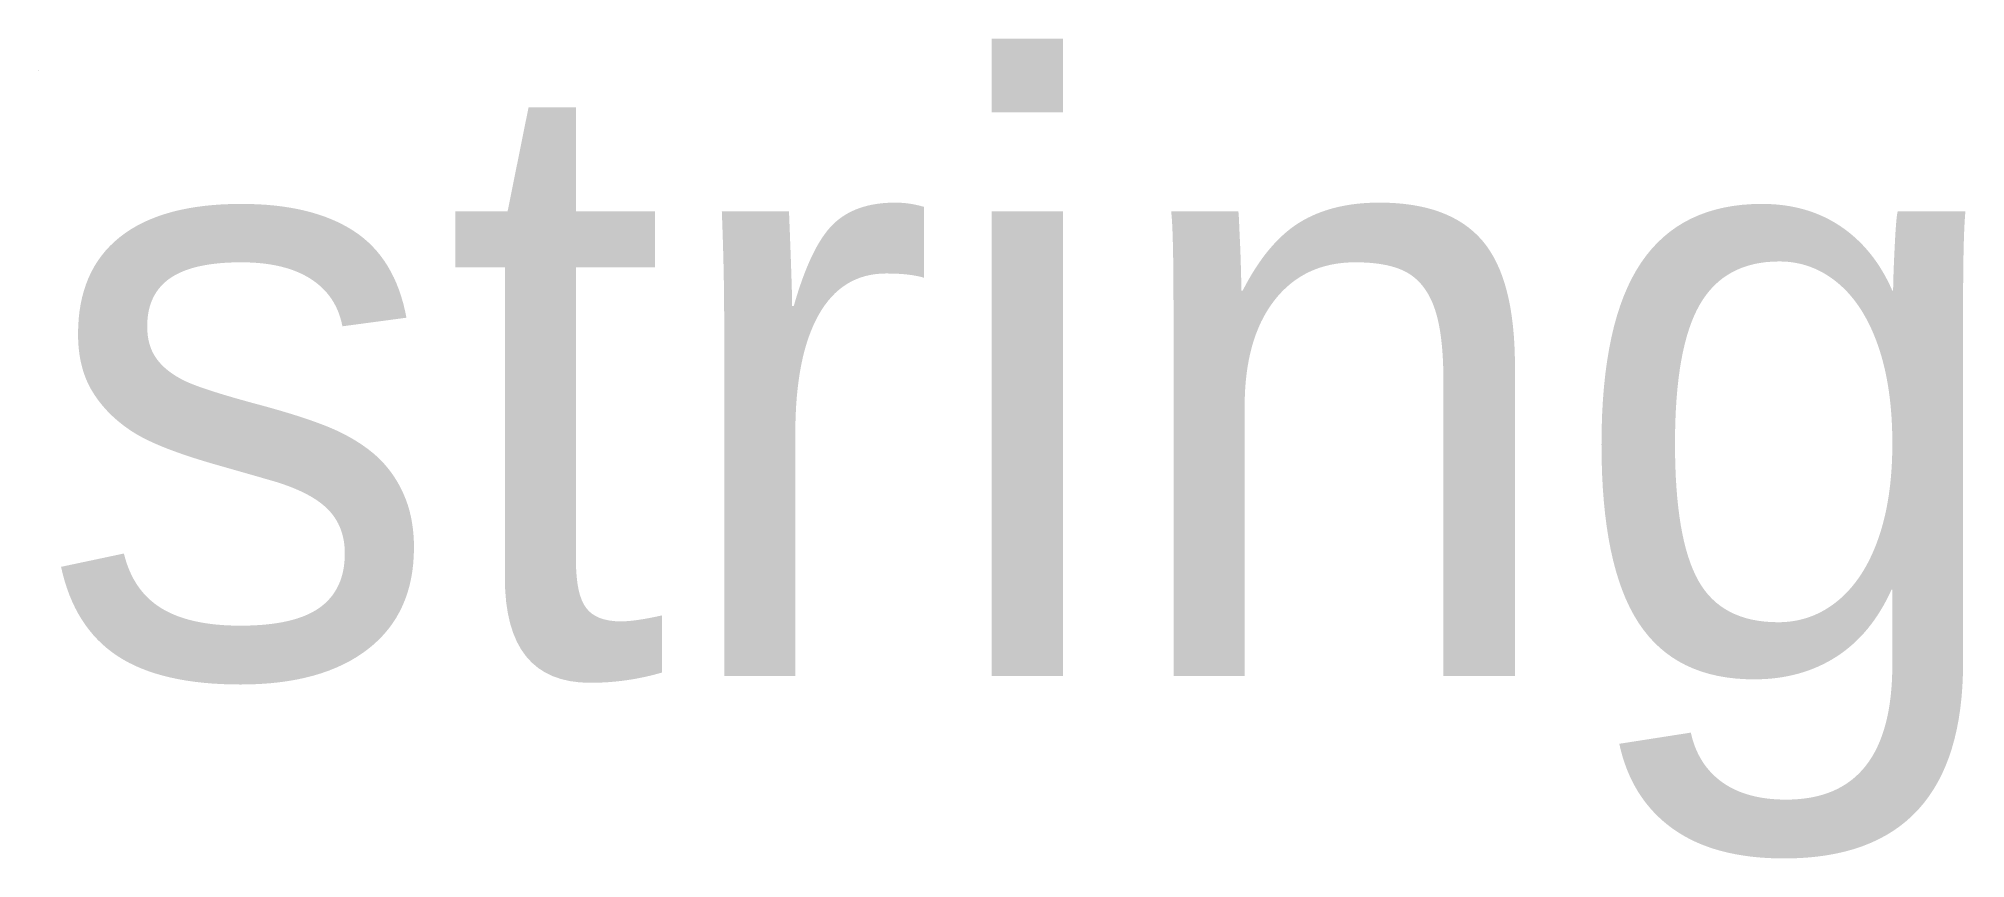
# Model space of a CAD drawing. Header units: millimetres. Extents: x 0 to 6.37, y -2.6 to 0.11.
import ezdxf

# ---------------------------------------------------------------- set-up
doc = ezdxf.new("R2010")
doc.units = ezdxf.units.MM
doc.layers.add('EDITED_TEXT', color=2, linetype='Continuous')
doc.layers.add('EDITED_WALLS', color=4, linetype='Continuous')

msp = doc.modelspace()

# ---------------------------------------------------------------- linework, layer by layer
at = {"layer": 'EDITED_WALLS'}
msp.add_line((0, 0), (0, 0), dxfattribs=at)

# ---------------------------------------------------------------- texts
at = {"layer": 'EDITED_TEXT', "insert": (0, 0), "char_height": 2, "attachment_point": 1}
msp.add_mtext('string', dxfattribs=at)

doc.saveas('drawing.dxf')
